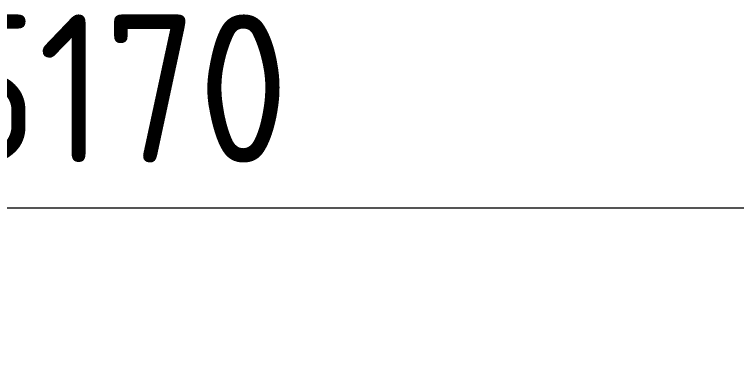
# Model space of a CAD drawing. Header units: millimetres. Extents: x -3724 to 231642, y -8553 to 29017.
# Drawn here: x 10072 to 11293, y 8989 to 9590 of the extents above; entities that cross this region are included whole.
import ezdxf

# ---------------------------------------------------------------- set-up
doc = ezdxf.new("R2010")
doc.units = ezdxf.units.MM
doc.layers.add('A-ANNO-DIMS', color=7, linetype='Continuous', lineweight=9)
doc.layers.add('A-ANNO-DIMS-100', color=7, linetype='Continuous', lineweight=9)
doc.styles.add('ISOCPEUR', font='isocpeur.ttf', dxfattribs={"width": 0.9, "height": 250})
doc.dimstyles.new('ISO-2_5_0_9К_БОЛЬШОЙ', dxfattribs={"dimscale": 304.8, "dimtxt": 248.995294, "dimasz": 0.492126, "dimexe": 0.393701, "dimexo": 0.984252, "dimgap": 0, "dimtad": 1, "dimdec": 0, "dimrnd": 10, "dimzin": 0, "dimdsep": 46, "dimtxsty": 'ISOCPEUR', "dimblk1": 'OBLIQUE', "dimblk2": 'OBLIQUE', "dimsah": 1, "dimcen": 0.09, "dimdle": 0.393701, "dimazin": 0, "dimtfac": 1, "dimtdec": 4, "dimtix": 1, "dimtmove": 0, "dimatfit": 3, "dimfxl": 1, "dimtvp": 1, "dimtolj": 1, "dimtzin": 0, "dimarcsym": 2})

# ---------------------------------------------------------------- blocks, each defined once
blk = doc.blocks.new('DIMBLOCK114-План расстановки мебели и оборудования 1 этажа в осях 1-12')
at = {"layer": 'A-ANNO-DIMS-100'}
for p, q in [((7660, 8200), (7660, 9383.4)), ((12825, 8683), (12825, 9383.4)), ((7540, 9263.4), (12945, 9263.4)), ((7660, 9263.4), (7660, 8200)), ((12825, 9263.4), (12825, 8683))]:
    blk.add_line(p, q, dxfattribs=at)
at = {"layer": 'A-ANNO-DIMS-100', "lineweight": 20}
for p, q in [((7660, 9263.4), (7735, 9338.4)), ((12825, 9263.4), (12900, 9338.4)), ((7660, 9263.4), (7585, 9188.4)), ((12825, 9263.4), (12750, 9188.4))]:
    blk.add_line(p, q, dxfattribs=at)
at = {"layer": 'A-ANNO-DIMS-100', "color": 0, "insert": (9948, 9590), "char_height": 250, "width": 706.764, "attachment_point": 1, "line_spacing_factor": 1.149209, "style": 'ISOCPEUR'}
blk.add_mtext('5170', dxfattribs=at)
blk = doc.blocks.new('_Oblique')
at = {"color": 0, "linetype": 'ByBlock', "lineweight": -2}
blk.add_line((-0.5, -0.5), (0.5, 0.5), dxfattribs=at)

msp = doc.modelspace()

# ---------------------------------------------------------------- dimensions: what is measured, and where the dimension line sits
at = {"layer": 'A-ANNO-DIMS'}
dim = msp.add_linear_dim(base=(12825, 9263.4), p1=(7660, 7900), p2=(12825, 8383), dimstyle='ISO-2_5_0_9К_БОЛЬШОЙ', override={"dimpost": '<>', "dimfxl": 5187.534482}, dxfattribs=at)
dim.commit()
dim.dimension.update_dxf_attribs({"geometry": 'DIMBLOCK114-План расстановки мебели и оборудования 1 этажа в осях 1-12', "text_midpoint": (10242.5, 9388.4)})

doc.saveas('drawing.dxf')
